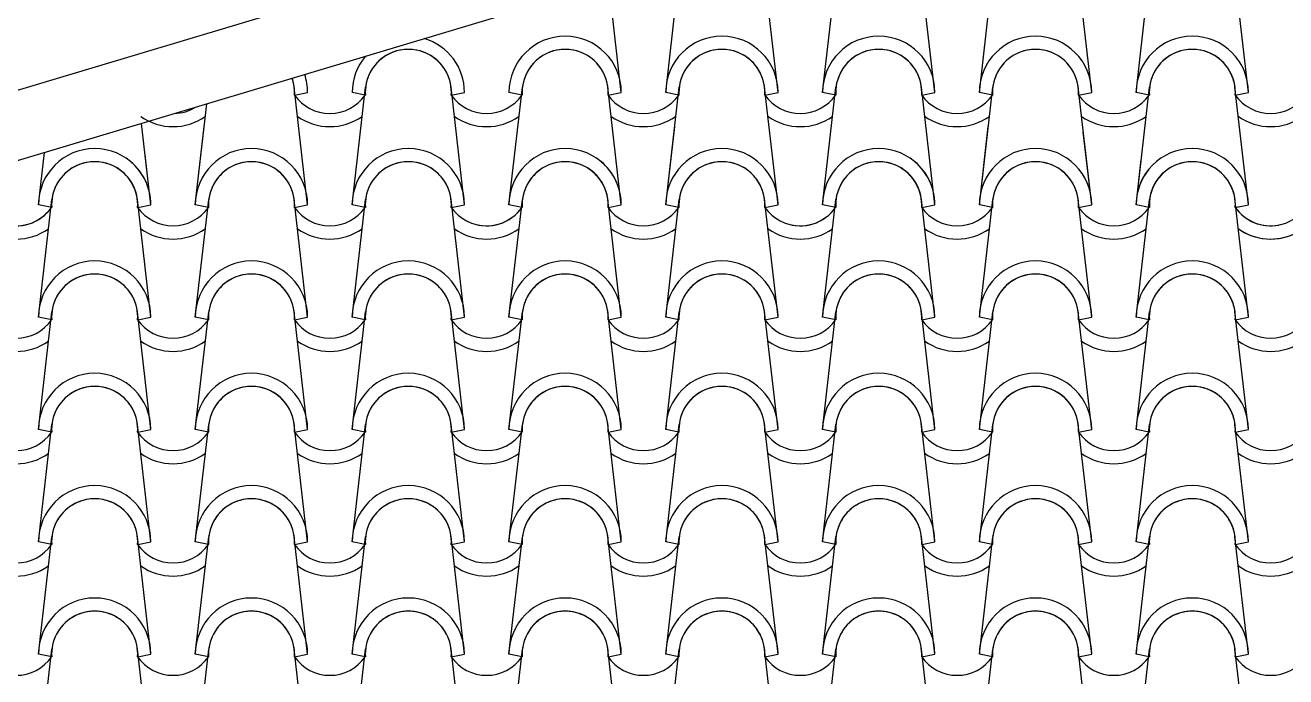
# Model space of a CAD drawing. Header units: millimetres. Extents: x -255 to 41745, y 236 to 29936.
# Drawn here: x 28975 to 30378, y 12485 to 13210 of the extents above; entities that cross this region are included whole.
import ezdxf

# ---------------------------------------------------------------- set-up
doc = ezdxf.new("R2010")
doc.units = ezdxf.units.MM
doc.layers.add('1', color=1, linetype='Continuous')
doc.layers.add('CALIDADES', color=7, linetype='Continuous')

# ---------------------------------------------------------------- blocks, each defined once
blk = doc.blocks.new('PP')
at = {"layer": '1'}
for p, q in [((-2156.5, -787.5), (-2141.6, -656.8)), ((-2031.5, -787.5), (-2046.5, -656.8)), ((-1982, -787.5), (-1967.1, -656.8)), ((-1857, -787.5), (-1872, -656.8)), ((-1807.5, -787.5), (-1792.6, -656.8)), ((-1682.5, -787.5), (-1697.5, -656.8)), ((-1633, -787.5), (-1618.1, -656.8)), ((-1508, -787.5), (-1523, -656.8)), ((-2206, -787.5), (-2219.9, -666)), ((-2555.1, -912.5), (-2570, -781.8)), ((-2505.5, -912.5), (-2490.6, -781.8)), ((-2380.5, -912.5), (-2395.5, -781.8)), ((-2380.5, -912.5), (-2395.5, -781.8)), ((-2331, -912.5), (-2316.1, -781.8)), ((-2331, -912.5), (-2316.1, -781.8)), ((-2206, -912.5), (-2221, -781.8)), ((-2206, -912.5), (-2221, -781.8)), ((-2156.5, -912.5), (-2141.6, -781.8)), ((-2156.5, -912.5), (-2141.6, -781.8)), ((-2031.5, -912.5), (-2046.5, -781.8)), ((-1982, -912.5), (-1967.1, -781.8)), ((-1857, -912.5), (-1872, -781.8)), ((-1807.5, -912.5), (-1792.6, -781.8)), ((-1682.5, -912.5), (-1697.5, -781.8)), ((-1633, -912.5), (-1618.1, -781.8)), ((-1508, -912.5), (-1523, -781.8)), ((-2569.7, -790.4), (-2555.1, -787.5)), ((-2569.7, -790.4), (-2555.1, -787.5)), ((-2490.9, -790.4), (-2505.5, -787.5)), ((-2490.9, -790.4), (-2505.5, -787.5)), ((-2395.2, -790.4), (-2380.5, -787.5)), ((-2395.2, -790.4), (-2380.5, -787.5)), ((-2395.2, -790.4), (-2380.5, -787.5)), ((-2395.2, -790.4), (-2380.5, -787.5)), ((-2316.4, -790.4), (-2331, -787.5)), ((-2316.4, -790.4), (-2331, -787.5)), ((-2316.4, -790.4), (-2331, -787.5)), ((-2316.4, -790.4), (-2331, -787.5)), ((-2220.7, -790.4), (-2206, -787.5)), ((-2220.7, -790.4), (-2206, -787.5)), ((-2220.7, -790.4), (-2206, -787.5)), ((-2220.7, -790.4), (-2206, -787.5)), ((-2141.9, -790.4), (-2156.5, -787.5)), ((-2141.9, -790.4), (-2156.5, -787.5)), ((-2141.9, -790.4), (-2156.5, -787.5)), ((-2141.9, -790.4), (-2156.5, -787.5)), ((-2046.2, -790.4), (-2031.5, -787.5)), ((-2046.2, -790.4), (-2031.5, -787.5)), ((-1967.4, -790.4), (-1982, -787.5)), ((-1967.4, -790.4), (-1982, -787.5)), ((-1871.7, -790.4), (-1857, -787.5)), ((-1871.7, -790.4), (-1857, -787.5)), ((-1792.9, -790.4), (-1807.5, -787.5)), ((-1792.9, -790.4), (-1807.5, -787.5)), ((-1697.2, -790.4), (-1682.5, -787.5)), ((-1697.2, -790.4), (-1682.5, -787.5)), ((-1618.4, -790.4), (-1633, -787.5)), ((-1618.4, -790.4), (-1633, -787.5)), ((-1522.7, -790.4), (-1508, -787.5)), ((-1522.7, -790.4), (-1508, -787.5)), ((-2680.1, -912.5), (-2667.2, -800.2)), ((-2729.6, -912.5), (-2739.9, -822)), ((-2680.1, -912.5), (-2670.1, -825.5)), ((-2156.5, -912.5), (-2146.6, -825.5)), ((-1807.5, -912.5), (-1797.6, -825.5)), ((-1682.5, -912.5), (-1691.8, -831.6)), ((-2854.6, -912.5), (-2847.9, -854.4)), ((-2729.6, -912.5), (-2735.9, -856.8)), ((-2206, -912.5), (-2212.4, -856.8)), ((-1857, -912.5), (-1863.4, -856.8)), ((-1633, -912.5), (-1627.3, -862.3)), ((-2854.6, -1037.5), (-2839.6, -906.8)), ((-2854.6, -1037.5), (-2839.6, -906.8)), ((-2729.6, -1037.5), (-2744.5, -906.8)), ((-2729.6, -1037.5), (-2744.5, -906.8)), ((-2680.1, -1037.5), (-2665.1, -906.8)), ((-2680.1, -1037.5), (-2665.1, -906.8)), ((-2555.1, -1037.5), (-2570, -906.8)), ((-2555.1, -1037.5), (-2570, -906.8)), ((-2505.5, -1037.5), (-2490.6, -906.8)), ((-2505.5, -1037.5), (-2490.6, -906.8)), ((-2380.5, -1037.5), (-2395.5, -906.8)), ((-2380.5, -1037.5), (-2395.5, -906.8)), ((-2331, -1037.5), (-2316.1, -906.8)), ((-2331, -1037.5), (-2316.1, -906.8)), ((-2206, -1037.5), (-2221, -906.8)), ((-2156.5, -1037.5), (-2141.6, -906.8)), ((-2031.5, -1037.5), (-2046.5, -906.8)), ((-1982, -1037.5), (-1967.1, -906.8)), ((-1857, -1037.5), (-1872, -906.8)), ((-1807.5, -1037.5), (-1792.6, -906.8)), ((-1682.5, -1037.5), (-1697.5, -906.8)), ((-1633, -1037.5), (-1618.1, -906.8)), ((-2839.9, -915.4), (-2854.6, -912.5)), ((-2839.9, -915.4), (-2854.6, -912.5)), ((-2744.2, -915.4), (-2729.6, -912.5)), ((-2744.2, -915.4), (-2729.6, -912.5)), ((-2744.2, -915.4), (-2729.6, -912.5)), ((-2744.2, -915.4), (-2729.6, -912.5)), ((-2665.4, -915.4), (-2680.1, -912.5)), ((-2665.4, -915.4), (-2680.1, -912.5)), ((-2665.4, -915.4), (-2680.1, -912.5)), ((-2665.4, -915.4), (-2680.1, -912.5)), ((-2569.7, -915.4), (-2555.1, -912.5)), ((-2569.7, -915.4), (-2555.1, -912.5)), ((-2569.7, -915.4), (-2555.1, -912.5)), ((-2569.7, -915.4), (-2555.1, -912.5)), ((-2490.9, -915.4), (-2505.5, -912.5)), ((-2490.9, -915.4), (-2505.5, -912.5)), ((-2490.9, -915.4), (-2505.5, -912.5)), ((-2490.9, -915.4), (-2505.5, -912.5)), ((-2395.2, -915.4), (-2380.5, -912.5)), ((-2395.2, -915.4), (-2380.5, -912.5)), ((-2395.2, -915.4), (-2380.5, -912.5)), ((-2395.2, -915.4), (-2380.5, -912.5)), ((-2395.2, -915.4), (-2380.5, -912.5)), ((-2395.2, -915.4), (-2380.5, -912.5)), ((-2395.2, -915.4), (-2380.5, -912.5)), ((-2316.4, -915.4), (-2331, -912.5)), ((-2316.4, -915.4), (-2331, -912.5)), ((-2316.4, -915.4), (-2331, -912.5)), ((-2316.4, -915.4), (-2331, -912.5)), ((-2316.4, -915.4), (-2331, -912.5)), ((-2316.4, -915.4), (-2331, -912.5)), ((-2316.4, -915.4), (-2331, -912.5)), ((-2220.7, -915.4), (-2206, -912.5)), ((-2220.7, -915.4), (-2206, -912.5)), ((-2220.7, -915.4), (-2206, -912.5)), ((-2220.7, -915.4), (-2206, -912.5)), ((-2220.7, -915.4), (-2206, -912.5)), ((-2220.7, -915.4), (-2206, -912.5)), ((-2220.7, -915.4), (-2206, -912.5)), ((-2220.7, -915.4), (-2206, -912.5)), ((-2141.9, -915.4), (-2156.5, -912.5)), ((-2141.9, -915.4), (-2156.5, -912.5)), ((-2141.9, -915.4), (-2156.5, -912.5)), ((-2141.9, -915.4), (-2156.5, -912.5)), ((-2141.9, -915.4), (-2156.5, -912.5)), ((-2141.9, -915.4), (-2156.5, -912.5)), ((-2141.9, -915.4), (-2156.5, -912.5)), ((-2141.9, -915.4), (-2156.5, -912.5)), ((-2046.2, -915.4), (-2031.5, -912.5)), ((-2046.2, -915.4), (-2031.5, -912.5)), ((-2046.2, -915.4), (-2031.5, -912.5)), ((-1967.4, -915.4), (-1982, -912.5)), ((-1967.4, -915.4), (-1982, -912.5)), ((-1967.4, -915.4), (-1982, -912.5)), ((-1871.7, -915.4), (-1857, -912.5)), ((-1871.7, -915.4), (-1857, -912.5)), ((-1871.7, -915.4), (-1857, -912.5)), ((-1871.7, -915.4), (-1857, -912.5)), ((-1871.7, -915.4), (-1857, -912.5)), ((-1792.9, -915.4), (-1807.5, -912.5)), ((-1792.9, -915.4), (-1807.5, -912.5)), ((-1792.9, -915.4), (-1807.5, -912.5)), ((-1792.9, -915.4), (-1807.5, -912.5)), ((-1792.9, -915.4), (-1807.5, -912.5)), ((-1697.2, -915.4), (-1682.5, -912.5)), ((-1697.2, -915.4), (-1682.5, -912.5)), ((-1697.2, -915.4), (-1682.5, -912.5)), ((-1697.2, -915.4), (-1682.5, -912.5)), ((-1697.2, -915.4), (-1682.5, -912.5)), ((-1618.4, -915.4), (-1633, -912.5)), ((-1618.4, -915.4), (-1633, -912.5)), ((-1618.4, -915.4), (-1633, -912.5)), ((-1618.4, -915.4), (-1633, -912.5)), ((-1618.4, -915.4), (-1633, -912.5)), ((-1522.7, -915.4), (-1508, -912.5)), ((-1522.7, -915.4), (-1508, -912.5)), ((-1522.7, -915.4), (-1508, -912.5)), ((-1522.7, -915.4), (-1517.8, -914.5)), ((-1522.7, -915.4), (-1517.8, -914.5)), ((-1508, -1037.5), (-1522.3, -912.3)), ((-2854.6, -1162.5), (-2839.6, -1031.8)), ((-2839.9, -1040.4), (-2854.6, -1037.5)), ((-2839.9, -1040.4), (-2854.6, -1037.5)), ((-2839.9, -1040.4), (-2854.6, -1037.5)), ((-2839.9, -1040.4), (-2854.6, -1037.5)), ((-2729.6, -1162.5), (-2744.5, -1031.8)), ((-2744.2, -1040.4), (-2729.6, -1037.5)), ((-2744.2, -1040.4), (-2729.6, -1037.5)), ((-2744.2, -1040.4), (-2729.6, -1037.5)), ((-2744.2, -1040.4), (-2729.6, -1037.5)), ((-2680.1, -1162.5), (-2665.1, -1031.8)), ((-2665.4, -1040.4), (-2680.1, -1037.5)), ((-2665.4, -1040.4), (-2680.1, -1037.5)), ((-2665.4, -1040.4), (-2680.1, -1037.5)), ((-2665.4, -1040.4), (-2680.1, -1037.5)), ((-2555.1, -1162.5), (-2570, -1031.8)), ((-2569.7, -1040.4), (-2555.1, -1037.5)), ((-2569.7, -1040.4), (-2555.1, -1037.5)), ((-2569.7, -1040.4), (-2555.1, -1037.5)), ((-2569.7, -1040.4), (-2555.1, -1037.5)), ((-2505.5, -1162.5), (-2490.6, -1031.8)), ((-2490.9, -1040.4), (-2505.5, -1037.5)), ((-2490.9, -1040.4), (-2505.5, -1037.5)), ((-2490.9, -1040.4), (-2505.5, -1037.5)), ((-2490.9, -1040.4), (-2505.5, -1037.5)), ((-2380.5, -1162.5), (-2395.5, -1031.8)), ((-2395.2, -1040.4), (-2380.5, -1037.5)), ((-2395.2, -1040.4), (-2380.5, -1037.5)), ((-2395.2, -1040.4), (-2380.5, -1037.5)), ((-2395.2, -1040.4), (-2380.5, -1037.5)), ((-2331, -1162.5), (-2316.1, -1031.8)), ((-2316.4, -1040.4), (-2331, -1037.5)), ((-2316.4, -1040.4), (-2331, -1037.5)), ((-2316.4, -1040.4), (-2331, -1037.5)), ((-2316.4, -1040.4), (-2331, -1037.5)), ((-2206, -1162.5), (-2221, -1031.8)), ((-2220.7, -1040.4), (-2206, -1037.5)), ((-2220.7, -1040.4), (-2206, -1037.5)), ((-2156.5, -1162.5), (-2141.6, -1031.8)), ((-2141.9, -1040.4), (-2156.5, -1037.5)), ((-2141.9, -1040.4), (-2156.5, -1037.5)), ((-2031.5, -1162.5), (-2046.5, -1031.8)), ((-2046.2, -1040.4), (-2031.5, -1037.5)), ((-2046.2, -1040.4), (-2031.5, -1037.5)), ((-1982, -1162.5), (-1967.1, -1031.8)), ((-1967.4, -1040.4), (-1982, -1037.5)), ((-1967.4, -1040.4), (-1982, -1037.5)), ((-1857, -1162.5), (-1872, -1031.8)), ((-1871.7, -1040.4), (-1857, -1037.5)), ((-1871.7, -1040.4), (-1857, -1037.5)), ((-1807.5, -1162.5), (-1792.6, -1031.8)), ((-1792.9, -1040.4), (-1807.5, -1037.5)), ((-1792.9, -1040.4), (-1807.5, -1037.5)), ((-1682.5, -1162.5), (-1697.5, -1031.8)), ((-1697.2, -1040.4), (-1682.5, -1037.5)), ((-1697.2, -1040.4), (-1682.5, -1037.5)), ((-1633, -1162.5), (-1618.1, -1031.8)), ((-1618.4, -1040.4), (-1633, -1037.5)), ((-1618.4, -1040.4), (-1633, -1037.5)), ((-1508, -1162.5), (-1523, -1031.8)), ((-1522.7, -1040.4), (-1508, -1037.5)), ((-1522.7, -1040.4), (-1508, -1037.5)), ((-2854.6, -1287.5), (-2839.6, -1156.8)), ((-2839.9, -1165.4), (-2854.6, -1162.5)), ((-2839.9, -1165.4), (-2854.6, -1162.5)), ((-2729.6, -1287.5), (-2744.5, -1156.8)), ((-2744.2, -1165.4), (-2729.6, -1162.5)), ((-2744.2, -1165.4), (-2729.6, -1162.5)), ((-2680.1, -1287.5), (-2665.1, -1156.8)), ((-2665.4, -1165.4), (-2680.1, -1162.5)), ((-2665.4, -1165.4), (-2680.1, -1162.5)), ((-2555.1, -1287.5), (-2570, -1156.8)), ((-2569.7, -1165.4), (-2555.1, -1162.5)), ((-2569.7, -1165.4), (-2555.1, -1162.5)), ((-2505.5, -1287.5), (-2490.6, -1156.8)), ((-2490.9, -1165.4), (-2505.5, -1162.5)), ((-2490.9, -1165.4), (-2505.5, -1162.5)), ((-2380.5, -1287.5), (-2395.5, -1156.8)), ((-2395.2, -1165.4), (-2380.5, -1162.5)), ((-2395.2, -1165.4), (-2380.5, -1162.5)), ((-2331, -1287.5), (-2316.1, -1156.8)), ((-2316.4, -1165.4), (-2331, -1162.5)), ((-2316.4, -1165.4), (-2331, -1162.5)), ((-2206, -1287.5), (-2221, -1156.8)), ((-2220.7, -1165.4), (-2206, -1162.5)), ((-2220.7, -1165.4), (-2206, -1162.5)), ((-2156.5, -1287.5), (-2141.6, -1156.8)), ((-2141.9, -1165.4), (-2156.5, -1162.5)), ((-2141.9, -1165.4), (-2156.5, -1162.5)), ((-2031.5, -1287.5), (-2046.5, -1156.8)), ((-2046.2, -1165.4), (-2031.5, -1162.5)), ((-2046.2, -1165.4), (-2031.5, -1162.5)), ((-1982, -1287.5), (-1967.1, -1156.8)), ((-1967.4, -1165.4), (-1982, -1162.5)), ((-1967.4, -1165.4), (-1982, -1162.5)), ((-1857, -1287.5), (-1872, -1156.8)), ((-1871.7, -1165.4), (-1857, -1162.5)), ((-1871.7, -1165.4), (-1857, -1162.5)), ((-1807.5, -1287.5), (-1792.6, -1156.8)), ((-1792.9, -1165.4), (-1807.5, -1162.5)), ((-1792.9, -1165.4), (-1807.5, -1162.5)), ((-1682.5, -1287.5), (-1697.5, -1156.8)), ((-1697.2, -1165.4), (-1682.5, -1162.5)), ((-1697.2, -1165.4), (-1682.5, -1162.5)), ((-1633, -1287.5), (-1618.1, -1156.8)), ((-1618.4, -1165.4), (-1633, -1162.5)), ((-1618.4, -1165.4), (-1633, -1162.5)), ((-1508, -1287.5), (-1523, -1156.8)), ((-1522.7, -1165.4), (-1508, -1162.5)), ((-1522.7, -1165.4), (-1508, -1162.5)), ((-2854.6, -1412.5), (-2839.6, -1281.8)), ((-2839.9, -1290.4), (-2854.6, -1287.5)), ((-2839.9, -1290.4), (-2854.6, -1287.5)), ((-2729.6, -1412.5), (-2744.5, -1281.8)), ((-2744.2, -1290.4), (-2729.6, -1287.5)), ((-2744.2, -1290.4), (-2729.6, -1287.5)), ((-2680.1, -1412.5), (-2665.1, -1281.8)), ((-2665.4, -1290.4), (-2680.1, -1287.5)), ((-2665.4, -1290.4), (-2680.1, -1287.5)), ((-2555.1, -1412.5), (-2570, -1281.8)), ((-2569.7, -1290.4), (-2555.1, -1287.5)), ((-2569.7, -1290.4), (-2555.1, -1287.5)), ((-2505.5, -1412.5), (-2490.6, -1281.8)), ((-2490.9, -1290.4), (-2505.5, -1287.5)), ((-2490.9, -1290.4), (-2505.5, -1287.5)), ((-2380.5, -1412.5), (-2395.5, -1281.8)), ((-2395.2, -1290.4), (-2380.5, -1287.5)), ((-2395.2, -1290.4), (-2380.5, -1287.5)), ((-2331, -1412.5), (-2316.1, -1281.8)), ((-2316.4, -1290.4), (-2331, -1287.5)), ((-2316.4, -1290.4), (-2331, -1287.5)), ((-2206, -1412.5), (-2221, -1281.8)), ((-2220.7, -1290.4), (-2206, -1287.5)), ((-2220.7, -1290.4), (-2206, -1287.5)), ((-2156.5, -1412.5), (-2141.6, -1281.8)), ((-2141.9, -1290.4), (-2156.5, -1287.5)), ((-2141.9, -1290.4), (-2156.5, -1287.5)), ((-2031.5, -1412.5), (-2046.5, -1281.8)), ((-2046.2, -1290.4), (-2031.5, -1287.5)), ((-2046.2, -1290.4), (-2031.5, -1287.5)), ((-1982, -1412.5), (-1967.1, -1281.8)), ((-1967.4, -1290.4), (-1982, -1287.5)), ((-1967.4, -1290.4), (-1982, -1287.5)), ((-1857, -1412.5), (-1872, -1281.8)), ((-1871.7, -1290.4), (-1857, -1287.5)), ((-1871.7, -1290.4), (-1857, -1287.5)), ((-1807.5, -1412.5), (-1792.6, -1281.8)), ((-1792.9, -1290.4), (-1807.5, -1287.5)), ((-1792.9, -1290.4), (-1807.5, -1287.5)), ((-1682.5, -1412.5), (-1697.5, -1281.8)), ((-1697.2, -1290.4), (-1682.5, -1287.5)), ((-1697.2, -1290.4), (-1682.5, -1287.5)), ((-1633, -1412.5), (-1618.1, -1281.8)), ((-1618.4, -1290.4), (-1633, -1287.5)), ((-1618.4, -1290.4), (-1633, -1287.5)), ((-1508, -1412.5), (-1523, -1281.8)), ((-1522.7, -1290.4), (-1508, -1287.5)), ((-1522.7, -1290.4), (-1508, -1287.5)), ((-2854.6, -1537.5), (-2839.6, -1406.8)), ((-2839.9, -1415.4), (-2854.6, -1412.5)), ((-2839.9, -1415.4), (-2854.6, -1412.5)), ((-2729.6, -1537.5), (-2744.5, -1406.8)), ((-2744.2, -1415.4), (-2729.6, -1412.5)), ((-2744.2, -1415.4), (-2729.6, -1412.5)), ((-2680.1, -1537.5), (-2665.1, -1406.8)), ((-2665.4, -1415.4), (-2680.1, -1412.5)), ((-2665.4, -1415.4), (-2680.1, -1412.5)), ((-2555.1, -1537.5), (-2570, -1406.8)), ((-2569.7, -1415.4), (-2555.1, -1412.5)), ((-2569.7, -1415.4), (-2555.1, -1412.5)), ((-2505.5, -1537.5), (-2490.6, -1406.8)), ((-2490.9, -1415.4), (-2505.5, -1412.5)), ((-2490.9, -1415.4), (-2505.5, -1412.5)), ((-2380.5, -1537.5), (-2395.5, -1406.8)), ((-2395.2, -1415.4), (-2380.5, -1412.5)), ((-2395.2, -1415.4), (-2380.5, -1412.5)), ((-2331, -1537.5), (-2316.1, -1406.8)), ((-2316.4, -1415.4), (-2331, -1412.5)), ((-2316.4, -1415.4), (-2331, -1412.5)), ((-2206, -1537.5), (-2221, -1406.8)), ((-2220.7, -1415.4), (-2206, -1412.5)), ((-2220.7, -1415.4), (-2206, -1412.5)), ((-2156.5, -1537.5), (-2141.6, -1406.8)), ((-2141.9, -1415.4), (-2156.5, -1412.5)), ((-2141.9, -1415.4), (-2156.5, -1412.5)), ((-2031.5, -1537.5), (-2046.5, -1406.8)), ((-2046.2, -1415.4), (-2031.5, -1412.5)), ((-2046.2, -1415.4), (-2031.5, -1412.5)), ((-1982, -1537.5), (-1967.1, -1406.8)), ((-1967.4, -1415.4), (-1982, -1412.5)), ((-1967.4, -1415.4), (-1982, -1412.5)), ((-1857, -1537.5), (-1872, -1406.8)), ((-1871.7, -1415.4), (-1857, -1412.5)), ((-1871.7, -1415.4), (-1857, -1412.5)), ((-1807.5, -1537.5), (-1792.6, -1406.8)), ((-1792.9, -1415.4), (-1807.5, -1412.5)), ((-1792.9, -1415.4), (-1807.5, -1412.5)), ((-1682.5, -1537.5), (-1697.5, -1406.8)), ((-1697.2, -1415.4), (-1682.5, -1412.5)), ((-1697.2, -1415.4), (-1682.5, -1412.5)), ((-1633, -1537.5), (-1618.1, -1406.8)), ((-1618.4, -1415.4), (-1633, -1412.5)), ((-1618.4, -1415.4), (-1633, -1412.5)), ((-1508, -1537.5), (-1523, -1406.8)), ((-1522.7, -1415.4), (-1508, -1412.5)), ((-1522.7, -1415.4), (-1508, -1412.5))]:
    blk.add_line(p, q, dxfattribs=at)
for centre, radius, start, end in [((-2443, -787.5), 62.5, 0, 73.4747), ((-2443, -787.5), 62.5, 0, 73.4747), ((-2268.5, -787.5), 62.5, 0, 180), ((-2268.5, -787.5), 62.5, 0, 180), ((-2094, -787.5), 62.5, 0, 180), ((-2094, -787.5), 62.5, 0, 180), ((-1919.5, -787.5), 62.5, 0, 180), ((-1919.5, -787.5), 62.5, 0, 180), ((-1745, -787.5), 62.5, 0, 180), ((-1745, -787.5), 62.5, 0, 180), ((-1570.5, -787.5), 62.5, 0, 180), ((-1570.5, -787.5), 62.5, 0, 180), ((-2443, -787.5), 47.9, 356.4887, 183.5113), ((-2443, -787.5), 47.9, 356.4887, 183.5113), ((-2443, -787.5), 47.9, 6.838, 173.162), ((-2268.5, -787.5), 47.9, 356.4887, 183.5113), ((-2268.5, -787.5), 47.9, 356.4887, 183.5113), ((-2268.5, -787.5), 47.9, 6.838, 173.162), ((-2094, -787.5), 47.9, 356.4887, 183.5113), ((-2094, -787.5), 47.9, 356.4887, 183.5113), ((-2094, -787.5), 47.9, 6.838, 173.162), ((-1919.5, -787.5), 47.9, 356.4887, 183.5113), ((-1919.5, -787.5), 47.9, 356.4887, 183.5113), ((-1919.5, -787.5), 47.9, 6.838, 173.162), ((-1745, -787.5), 47.9, 356.4887, 183.5113), ((-1745, -787.5), 47.9, 356.4887, 183.5113), ((-1745, -787.5), 47.9, 6.838, 173.162), ((-1570.5, -787.5), 47.9, 356.4887, 183.5113), ((-1570.5, -787.5), 47.9, 356.4887, 183.5113), ((-1570.5, -787.5), 47.9, 6.838, 173.162), ((-2443, -787.5), 62.5, 139.9238, 180), ((-2443, -787.5), 62.5, 139.9238, 180), ((-2617.6, -787.5), 62.5, 0, 18.6613), ((-2617.6, -787.5), 62.5, 0, 18.6613), ((-2617.6, -787.5), 47.9, 6.838, 19.2588), ((-2617.6, -787.5), 47.9, 356.4887, 19.2588), ((-2617.6, -787.5), 47.9, 356.4887, 19.2588), ((-2530.4, -763.1), 47.9, 214.756, 325.244), ((-2530.4, -763.1), 47.9, 214.756, 325.244), ((-2355.9, -763.1), 47.9, 214.756, 325.244), ((-2355.9, -763.1), 47.9, 214.756, 325.244), ((-2355.9, -763.1), 47.9, 214.756, 325.244), ((-2355.9, -763.1), 47.9, 214.756, 325.244), ((-2181.4, -763.1), 47.9, 214.756, 325.244), ((-2181.4, -763.1), 47.9, 214.756, 325.244), ((-2181.4, -763.1), 47.9, 214.756, 325.244), ((-2181.4, -763.1), 47.9, 214.756, 325.244), ((-2006.8, -763.1), 47.9, 214.756, 325.244), ((-2006.8, -763.1), 47.9, 214.756, 325.244), ((-1832.3, -763.1), 47.9, 214.756, 325.244), ((-1832.3, -763.1), 47.9, 214.756, 325.244), ((-1657.8, -763.1), 47.9, 214.756, 325.244), ((-1657.8, -763.1), 47.9, 214.756, 325.244), ((-1483.3, -763.1), 47.9, 214.756, 325.244), ((-1483.3, -763.1), 47.9, 214.756, 325.244), ((-2704.9, -763.1), 47.9, 271.7815, 301.617), ((-2704.9, -763.1), 47.9, 271.7815, 301.617), ((-2704.9, -763.1), 62.5, 234.9308, 305.0692), ((-2530.4, -763.1), 62.5, 234.9308, 305.0692), ((-2355.9, -763.1), 62.5, 234.9308, 305.0692), ((-2355.9, -763.1), 62.5, 234.9308, 305.0692), ((-2181.4, -763.1), 62.5, 234.9308, 305.0692), ((-2181.4, -763.1), 62.5, 234.9308, 305.0692), ((-2006.8, -763.1), 62.5, 234.9308, 305.0692), ((-1832.3, -763.1), 62.5, 234.9308, 305.0692), ((-1657.8, -763.1), 62.5, 234.9308, 305.0692), ((-1483.3, -763.1), 62.5, 234.9308, 305.0692), ((-2792.1, -912.5), 62.5, 0, 180), ((-2792.1, -912.5), 62.5, 0, 180), ((-2617.6, -912.5), 62.5, 0, 180), ((-2617.6, -912.5), 62.5, 0, 180), ((-2617.6, -912.5), 62.5, 0, 180), ((-2617.6, -912.5), 62.5, 0, 180), ((-2443, -912.5), 62.5, 0, 180), ((-2443, -912.5), 62.5, 0, 180), ((-2443, -912.5), 62.5, 0, 180), ((-2443, -912.5), 62.5, 0, 180), ((-2268.5, -912.5), 62.5, 0, 180), ((-2268.5, -912.5), 62.5, 0, 180), ((-2268.5, -912.5), 62.5, 0, 180), ((-2268.5, -912.5), 62.5, 0, 180), ((-2268.5, -912.5), 62.5, 0, 180), ((-2094, -912.5), 62.5, 0, 180), ((-2094, -912.5), 62.5, 0, 180), ((-2094, -912.5), 62.5, 0, 180), ((-1919.5, -912.5), 62.5, 0, 180), ((-1919.5, -912.5), 62.5, 0, 180), ((-1919.5, -912.5), 62.5, 0, 180), ((-1745, -912.5), 62.5, 0, 180), ((-1745, -912.5), 62.5, 0, 180), ((-1745, -912.5), 62.5, 0, 180), ((-1745, -912.5), 62.5, 0, 180), ((-1745, -912.5), 62.5, 0, 180), ((-1570.5, -912.5), 62.5, 0, 180), ((-1570.5, -912.5), 62.5, 0, 180), ((-1570.5, -912.5), 62.5, 0, 180), ((-2792.1, -912.5), 47.9, 356.4887, 183.5113), ((-2792.1, -912.5), 47.9, 356.4887, 183.5113), ((-2792.1, -912.5), 47.9, 6.838, 173.162), ((-2792.1, -912.5), 62.5, 0, 50.2043), ((-2792.1, -912.5), 62.5, 0, 50.2043), ((-2617.6, -912.5), 47.9, 356.4887, 183.5113), ((-2617.6, -912.5), 47.9, 356.4887, 183.5113), ((-2617.6, -912.5), 47.9, 356.4887, 183.5113), ((-2617.6, -912.5), 47.9, 356.4887, 183.5113), ((-2617.6, -912.5), 47.9, 6.838, 173.162), ((-2617.6, -912.5), 47.9, 6.838, 173.162), ((-2443, -912.5), 47.9, 356.4887, 183.5113), ((-2443, -912.5), 47.9, 356.4887, 183.5113), ((-2443, -912.5), 47.9, 356.4887, 183.5113), ((-2443, -912.5), 47.9, 356.4887, 183.5113), ((-2443, -912.5), 47.9, 6.838, 173.162), ((-2443, -912.5), 47.9, 6.838, 173.162), ((-2268.5, -912.5), 47.9, 356.4887, 183.5113), ((-2268.5, -912.5), 47.9, 356.4887, 183.5113), ((-2268.5, -912.5), 47.9, 356.4887, 183.5113), ((-2268.5, -912.5), 47.9, 356.4887, 183.5113), ((-2268.5, -912.5), 47.9, 356.4887, 183.5113), ((-2268.5, -912.5), 47.9, 6.838, 173.162), ((-2268.5, -912.5), 47.9, 6.838, 173.162), ((-2268.5, -912.5), 62.5, 0, 50.2043), ((-2268.5, -912.5), 62.5, 0, 50.2043), ((-2094, -912.5), 47.9, 356.4887, 183.5113), ((-2094, -912.5), 47.9, 356.4887, 183.5113), ((-2094, -912.5), 47.9, 356.4887, 183.5113), ((-2094, -912.5), 47.9, 6.838, 173.162), ((-1919.5, -912.5), 47.9, 356.4887, 183.5113), ((-1919.5, -912.5), 47.9, 356.4887, 183.5113), ((-1919.5, -912.5), 47.9, 356.4887, 183.5113), ((-1919.5, -912.5), 47.9, 6.838, 173.162), ((-1919.5, -912.5), 62.5, 0, 50.2043), ((-1919.5, -912.5), 62.5, 0, 50.2043), ((-1745, -912.5), 47.9, 356.4887, 183.5113), ((-1745, -912.5), 47.9, 356.4887, 183.5113), ((-1745, -912.5), 47.9, 356.4887, 183.5113), ((-1745, -912.5), 47.9, 356.4887, 183.5113), ((-1745, -912.5), 47.9, 356.4887, 183.5113), ((-1745, -912.5), 47.9, 6.838, 173.162), ((-1745, -912.5), 47.9, 6.838, 173.162), ((-1570.5, -912.5), 62.5, 135.0116, 180), ((-1570.5, -912.5), 62.5, 135.0116, 180), ((-1570.5, -912.5), 47.9, 356.4887, 183.5113), ((-1570.5, -912.5), 47.9, 356.4887, 183.5113), ((-1570.5, -912.5), 47.9, 356.4887, 183.5113), ((-1570.5, -912.5), 47.9, 6.838, 173.162), ((-2792.1, -912.5), 47.9, 6.838, 58.5469), ((-2792.1, -912.5), 47.9, 356.4887, 58.5469), ((-2792.1, -912.5), 47.9, 356.4887, 58.5469), ((-2268.5, -912.5), 47.9, 6.838, 58.5469), ((-2268.5, -912.5), 47.9, 356.4887, 58.5469), ((-2268.5, -912.5), 47.9, 356.4887, 58.5469), ((-1919.5, -912.5), 47.9, 6.838, 58.5469), ((-1919.5, -912.5), 47.9, 356.4887, 58.5469), ((-1919.5, -912.5), 47.9, 356.4887, 58.5469), ((-1570.5, -912.5), 47.9, 128.6934, 183.5113), ((-1570.5, -912.5), 47.9, 128.6934, 183.5113), ((-1570.5, -912.5), 47.9, 128.6934, 173.162), ((-2879.4, -888.1), 47.9, 214.756, 325.244), ((-2879.4, -888.1), 47.9, 214.756, 325.244), ((-2879.4, -888.1), 47.9, 249.6646, 325.244), ((-2879.4, -888.1), 47.9, 249.6646, 325.244), ((-2704.9, -888.1), 47.9, 214.756, 325.244), ((-2704.9, -888.1), 47.9, 214.756, 325.244), ((-2704.9, -888.1), 47.9, 214.756, 325.244), ((-2704.9, -888.1), 47.9, 214.756, 325.244), ((-2530.4, -888.1), 47.9, 214.756, 325.244), ((-2530.4, -888.1), 47.9, 214.756, 325.244), ((-2530.4, -888.1), 47.9, 214.756, 325.244), ((-2530.4, -888.1), 47.9, 214.756, 325.244), ((-2355.9, -888.1), 47.9, 214.756, 325.244), ((-2355.9, -888.1), 47.9, 214.756, 325.244), ((-2355.9, -888.1), 47.9, 214.756, 325.244), ((-2355.9, -888.1), 47.9, 214.756, 325.244), ((-2355.9, -888.1), 47.9, 214.756, 325.244), ((-2355.9, -888.1), 47.9, 214.756, 325.244), ((-2355.9, -888.1), 47.9, 214.756, 325.244), ((-2355.9, -888.1), 47.9, 249.6646, 325.244), ((-2355.9, -888.1), 47.9, 249.6646, 325.244), ((-2181.4, -888.1), 47.9, 214.756, 325.244), ((-2181.4, -888.1), 47.9, 214.756, 325.244), ((-2181.4, -888.1), 47.9, 214.756, 325.244), ((-2181.4, -888.1), 47.9, 214.756, 325.244), ((-2181.4, -888.1), 47.9, 214.756, 325.244), ((-2181.4, -888.1), 47.9, 214.756, 325.244), ((-2181.4, -888.1), 47.9, 214.756, 325.244), ((-2181.4, -888.1), 47.9, 214.756, 325.244), ((-2006.8, -888.1), 47.9, 214.756, 325.244), ((-2006.8, -888.1), 47.9, 214.756, 325.244), ((-2006.8, -888.1), 47.9, 214.756, 325.244), ((-2006.8, -888.1), 47.9, 249.6646, 325.244), ((-2006.8, -888.1), 47.9, 249.6646, 325.244), ((-1832.3, -888.1), 47.9, 214.756, 325.244), ((-1832.3, -888.1), 47.9, 214.756, 325.244), ((-1832.3, -888.1), 47.9, 214.756, 325.244), ((-1832.3, -888.1), 47.9, 214.756, 325.244), ((-1832.3, -888.1), 47.9, 214.756, 325.244), ((-1657.8, -888.1), 47.9, 214.756, 325.244), ((-1657.8, -888.1), 47.9, 214.756, 325.244), ((-1657.8, -888.1), 47.9, 214.756, 325.244), ((-1657.8, -888.1), 47.9, 214.756, 325.244), ((-1657.8, -888.1), 47.9, 214.756, 325.244), ((-1570.5, -912.5), 47.9, 356.4887, 0.3703), ((-1570.5, -912.5), 47.9, 356.4887, 0.3703), ((-1483.3, -888.1), 47.9, 214.756, 280.8202), ((-1483.3, -888.1), 47.9, 214.756, 280.8202), ((-1483.3, -888.1), 47.9, 214.756, 325.244), ((-1483.3, -888.1), 47.9, 214.756, 325.244), ((-1483.3, -888.1), 47.9, 214.756, 325.244), ((-2879.4, -888.1), 62.5, 234.9308, 305.0692), ((-2879.4, -888.1), 62.5, 234.9308, 305.0692), ((-2704.9, -888.1), 62.5, 234.9308, 305.0692), ((-2704.9, -888.1), 62.5, 234.9308, 305.0692), ((-2530.4, -888.1), 62.5, 234.9308, 305.0692), ((-2530.4, -888.1), 62.5, 234.9308, 305.0692), ((-2355.9, -888.1), 62.5, 234.9308, 305.0692), ((-2355.9, -888.1), 62.5, 234.9308, 305.0692), ((-2355.9, -888.1), 62.5, 234.9308, 305.0692), ((-2355.9, -888.1), 62.5, 234.9308, 305.0692), ((-2181.4, -888.1), 62.5, 234.9308, 305.0692), ((-2181.4, -888.1), 62.5, 234.9308, 305.0692), ((-2181.4, -888.1), 62.5, 234.9308, 305.0692), ((-2006.8, -888.1), 62.5, 234.9308, 305.0692), ((-2006.8, -888.1), 62.5, 234.9308, 305.0692), ((-1832.3, -888.1), 62.5, 234.9308, 305.0692), ((-1832.3, -888.1), 62.5, 234.9308, 305.0692), ((-1657.8, -888.1), 62.5, 234.9308, 305.0692), ((-1657.8, -888.1), 62.5, 234.9308, 305.0692), ((-1483.3, -888.1), 62.5, 234.9308, 296.3638), ((-1483.3, -888.1), 62.5, 234.9308, 305.0692), ((-2792.1, -1037.5), 62.5, 0, 180), ((-2792.1, -1037.5), 62.5, 0, 180), ((-2792.1, -1037.5), 62.5, 0, 180), ((-2792.1, -1037.5), 62.5, 0, 180), ((-2617.6, -1037.5), 62.5, 0, 180), ((-2617.6, -1037.5), 62.5, 0, 180), ((-2617.6, -1037.5), 62.5, 0, 180), ((-2617.6, -1037.5), 62.5, 0, 180), ((-2443, -1037.5), 62.5, 0, 180), ((-2443, -1037.5), 62.5, 0, 180), ((-2443, -1037.5), 62.5, 0, 180), ((-2443, -1037.5), 62.5, 0, 180), ((-2268.5, -1037.5), 62.5, 0, 180), ((-2268.5, -1037.5), 62.5, 0, 180), ((-2094, -1037.5), 62.5, 0, 180), ((-2094, -1037.5), 62.5, 0, 180), ((-1919.5, -1037.5), 62.5, 0, 180), ((-1919.5, -1037.5), 62.5, 0, 180), ((-1745, -1037.5), 62.5, 0, 180), ((-1745, -1037.5), 62.5, 0, 180), ((-1570.5, -1037.5), 62.5, 0, 180), ((-1570.5, -1037.5), 62.5, 0, 180), ((-2792.1, -1037.5), 47.9, 356.4887, 183.5113), ((-2792.1, -1037.5), 47.9, 356.4887, 183.5113), ((-2792.1, -1037.5), 47.9, 356.4887, 183.5113), ((-2792.1, -1037.5), 47.9, 356.4887, 183.5113), ((-2792.1, -1037.5), 47.9, 6.838, 173.162), ((-2792.1, -1037.5), 47.9, 6.838, 173.162), ((-2617.6, -1037.5), 47.9, 356.4887, 183.5113), ((-2617.6, -1037.5), 47.9, 356.4887, 183.5113), ((-2617.6, -1037.5), 47.9, 356.4887, 183.5113), ((-2617.6, -1037.5), 47.9, 356.4887, 183.5113), ((-2617.6, -1037.5), 47.9, 6.838, 173.162), ((-2617.6, -1037.5), 47.9, 6.838, 173.162), ((-2443, -1037.5), 47.9, 356.4887, 183.5113), ((-2443, -1037.5), 47.9, 356.4887, 183.5113), ((-2443, -1037.5), 47.9, 356.4887, 183.5113), ((-2443, -1037.5), 47.9, 356.4887, 183.5113), ((-2443, -1037.5), 47.9, 6.838, 173.162), ((-2443, -1037.5), 47.9, 6.838, 173.162), ((-2268.5, -1037.5), 47.9, 356.4887, 183.5113), ((-2268.5, -1037.5), 47.9, 356.4887, 183.5113), ((-2268.5, -1037.5), 47.9, 6.838, 173.162), ((-2094, -1037.5), 47.9, 356.4887, 183.5113), ((-2094, -1037.5), 47.9, 356.4887, 183.5113), ((-2094, -1037.5), 47.9, 6.838, 173.162), ((-1919.5, -1037.5), 47.9, 356.4887, 183.5113), ((-1919.5, -1037.5), 47.9, 356.4887, 183.5113), ((-1919.5, -1037.5), 47.9, 6.838, 173.162), ((-1745, -1037.5), 47.9, 356.4887, 183.5113), ((-1745, -1037.5), 47.9, 356.4887, 183.5113), ((-1745, -1037.5), 47.9, 6.838, 173.162), ((-1570.5, -1037.5), 47.9, 356.4887, 183.5113), ((-1570.5, -1037.5), 47.9, 356.4887, 183.5113), ((-1570.5, -1037.5), 47.9, 6.838, 173.162), ((-2879.4, -1013.1), 47.9, 214.756, 325.244), ((-2879.4, -1013.1), 47.9, 214.756, 325.244), ((-2879.4, -1013.1), 47.9, 214.756, 325.244), ((-2879.4, -1013.1), 47.9, 214.756, 325.244), ((-2704.9, -1013.1), 47.9, 214.756, 325.244), ((-2704.9, -1013.1), 47.9, 214.756, 325.244), ((-2704.9, -1013.1), 47.9, 214.756, 325.244), ((-2704.9, -1013.1), 47.9, 214.756, 325.244), ((-2530.4, -1013.1), 47.9, 214.756, 325.244), ((-2530.4, -1013.1), 47.9, 214.756, 325.244), ((-2530.4, -1013.1), 47.9, 214.756, 325.244), ((-2530.4, -1013.1), 47.9, 214.756, 325.244), ((-2355.9, -1013.1), 47.9, 214.756, 325.244), ((-2355.9, -1013.1), 47.9, 214.756, 325.244), ((-2355.9, -1013.1), 47.9, 214.756, 325.244), ((-2355.9, -1013.1), 47.9, 214.756, 325.244), ((-2181.4, -1013.1), 47.9, 214.756, 325.244), ((-2181.4, -1013.1), 47.9, 214.756, 325.244), ((-2006.8, -1013.1), 47.9, 214.756, 325.244), ((-2006.8, -1013.1), 47.9, 214.756, 325.244), ((-1832.3, -1013.1), 47.9, 214.756, 325.244), ((-1832.3, -1013.1), 47.9, 214.756, 325.244), ((-1657.8, -1013.1), 47.9, 214.756, 325.244), ((-1657.8, -1013.1), 47.9, 214.756, 325.244), ((-1483.3, -1013.1), 47.9, 214.756, 325.244), ((-1483.3, -1013.1), 47.9, 214.756, 325.244), ((-2879.4, -1013.1), 62.5, 234.9308, 305.0692), ((-2879.4, -1013.1), 62.5, 234.9308, 305.0692), ((-2704.9, -1013.1), 62.5, 234.9308, 305.0692), ((-2704.9, -1013.1), 62.5, 234.9308, 305.0692), ((-2530.4, -1013.1), 62.5, 234.9308, 305.0692), ((-2530.4, -1013.1), 62.5, 234.9308, 305.0692), ((-2355.9, -1013.1), 62.5, 234.9308, 305.0692), ((-2355.9, -1013.1), 62.5, 234.9308, 305.0692), ((-2181.4, -1013.1), 62.5, 234.9308, 305.0692), ((-2006.8, -1013.1), 62.5, 234.9308, 305.0692), ((-1832.3, -1013.1), 62.5, 234.9308, 305.0692), ((-1657.8, -1013.1), 62.5, 234.9308, 305.0692), ((-1483.3, -1013.1), 62.5, 234.9308, 305.0692), ((-2792.1, -1162.5), 62.5, 0, 180), ((-2792.1, -1162.5), 62.5, 0, 180), ((-2617.6, -1162.5), 62.5, 0, 180), ((-2617.6, -1162.5), 62.5, 0, 180), ((-2443, -1162.5), 62.5, 0, 180), ((-2443, -1162.5), 62.5, 0, 180), ((-2268.5, -1162.5), 62.5, 0, 180), ((-2268.5, -1162.5), 62.5, 0, 180), ((-2094, -1162.5), 62.5, 0, 180), ((-2094, -1162.5), 62.5, 0, 180), ((-1919.5, -1162.5), 62.5, 0, 180), ((-1919.5, -1162.5), 62.5, 0, 180), ((-1745, -1162.5), 62.5, 0, 180), ((-1745, -1162.5), 62.5, 0, 180), ((-1570.5, -1162.5), 62.5, 0, 180), ((-1570.5, -1162.5), 62.5, 0, 180), ((-2792.1, -1162.5), 47.9, 356.4887, 183.5113), ((-2792.1, -1162.5), 47.9, 356.4887, 183.5113), ((-2792.1, -1162.5), 47.9, 6.838, 173.162), ((-2617.6, -1162.5), 47.9, 356.4887, 183.5113), ((-2617.6, -1162.5), 47.9, 356.4887, 183.5113), ((-2617.6, -1162.5), 47.9, 6.838, 173.162), ((-2443, -1162.5), 47.9, 356.4887, 183.5113), ((-2443, -1162.5), 47.9, 356.4887, 183.5113), ((-2443, -1162.5), 47.9, 6.838, 173.162), ((-2268.5, -1162.5), 47.9, 356.4887, 183.5113), ((-2268.5, -1162.5), 47.9, 356.4887, 183.5113), ((-2268.5, -1162.5), 47.9, 6.838, 173.162), ((-2094, -1162.5), 47.9, 356.4887, 183.5113), ((-2094, -1162.5), 47.9, 356.4887, 183.5113), ((-2094, -1162.5), 47.9, 6.838, 173.162), ((-1919.5, -1162.5), 47.9, 356.4887, 183.5113), ((-1919.5, -1162.5), 47.9, 356.4887, 183.5113), ((-1919.5, -1162.5), 47.9, 6.838, 173.162), ((-1745, -1162.5), 47.9, 356.4887, 183.5113), ((-1745, -1162.5), 47.9, 356.4887, 183.5113), ((-1745, -1162.5), 47.9, 6.838, 173.162), ((-1570.5, -1162.5), 47.9, 356.4887, 183.5113), ((-1570.5, -1162.5), 47.9, 356.4887, 183.5113), ((-1570.5, -1162.5), 47.9, 6.838, 173.162), ((-2879.4, -1138.1), 47.9, 214.756, 325.244), ((-2879.4, -1138.1), 47.9, 214.756, 325.244), ((-2704.9, -1138.1), 47.9, 214.756, 325.244), ((-2704.9, -1138.1), 47.9, 214.756, 325.244), ((-2530.4, -1138.1), 47.9, 214.756, 325.244), ((-2530.4, -1138.1), 47.9, 214.756, 325.244), ((-2355.9, -1138.1), 47.9, 214.756, 325.244), ((-2355.9, -1138.1), 47.9, 214.756, 325.244), ((-2181.4, -1138.1), 47.9, 214.756, 325.244), ((-2181.4, -1138.1), 47.9, 214.756, 325.244), ((-2006.8, -1138.1), 47.9, 214.756, 325.244), ((-2006.8, -1138.1), 47.9, 214.756, 325.244), ((-1832.3, -1138.1), 47.9, 214.756, 325.244), ((-1832.3, -1138.1), 47.9, 214.756, 325.244), ((-1657.8, -1138.1), 47.9, 214.756, 325.244), ((-1657.8, -1138.1), 47.9, 214.756, 325.244), ((-1483.3, -1138.1), 47.9, 214.756, 325.244), ((-1483.3, -1138.1), 47.9, 214.756, 325.244), ((-2879.4, -1138.1), 62.5, 234.9308, 305.0692), ((-2704.9, -1138.1), 62.5, 234.9308, 305.0692), ((-2530.4, -1138.1), 62.5, 234.9308, 305.0692), ((-2355.9, -1138.1), 62.5, 234.9308, 305.0692), ((-2181.4, -1138.1), 62.5, 234.9308, 305.0692), ((-2006.8, -1138.1), 62.5, 234.9308, 305.0692), ((-1832.3, -1138.1), 62.5, 234.9308, 305.0692), ((-1657.8, -1138.1), 62.5, 234.9308, 305.0692), ((-1483.3, -1138.1), 62.5, 234.9308, 305.0692), ((-2792.1, -1287.5), 62.5, 0, 180), ((-2792.1, -1287.5), 62.5, 0, 180), ((-2617.6, -1287.5), 62.5, 0, 180), ((-2617.6, -1287.5), 62.5, 0, 180), ((-2443, -1287.5), 62.5, 0, 180), ((-2443, -1287.5), 62.5, 0, 180), ((-2268.5, -1287.5), 62.5, 0, 180), ((-2268.5, -1287.5), 62.5, 0, 180), ((-2094, -1287.5), 62.5, 0, 180), ((-2094, -1287.5), 62.5, 0, 180), ((-1919.5, -1287.5), 62.5, 0, 180), ((-1919.5, -1287.5), 62.5, 0, 180), ((-1745, -1287.5), 62.5, 0, 180), ((-1745, -1287.5), 62.5, 0, 180), ((-1570.5, -1287.5), 62.5, 0, 180), ((-1570.5, -1287.5), 62.5, 0, 180), ((-2792.1, -1287.5), 47.9, 356.4887, 183.5113), ((-2792.1, -1287.5), 47.9, 356.4887, 183.5113), ((-2792.1, -1287.5), 47.9, 6.838, 173.162), ((-2617.6, -1287.5), 47.9, 356.4887, 183.5113), ((-2617.6, -1287.5), 47.9, 356.4887, 183.5113), ((-2617.6, -1287.5), 47.9, 6.838, 173.162), ((-2443, -1287.5), 47.9, 356.4887, 183.5113), ((-2443, -1287.5), 47.9, 356.4887, 183.5113), ((-2443, -1287.5), 47.9, 6.838, 173.162), ((-2268.5, -1287.5), 47.9, 356.4887, 183.5113), ((-2268.5, -1287.5), 47.9, 356.4887, 183.5113), ((-2268.5, -1287.5), 47.9, 6.838, 173.162), ((-2094, -1287.5), 47.9, 356.4887, 183.5113), ((-2094, -1287.5), 47.9, 356.4887, 183.5113), ((-2094, -1287.5), 47.9, 6.838, 173.162), ((-1919.5, -1287.5), 47.9, 356.4887, 183.5113), ((-1919.5, -1287.5), 47.9, 356.4887, 183.5113), ((-1919.5, -1287.5), 47.9, 6.838, 173.162), ((-1745, -1287.5), 47.9, 356.4887, 183.5113), ((-1745, -1287.5), 47.9, 356.4887, 183.5113), ((-1745, -1287.5), 47.9, 6.838, 173.162), ((-1570.5, -1287.5), 47.9, 356.4887, 183.5113), ((-1570.5, -1287.5), 47.9, 356.4887, 183.5113), ((-1570.5, -1287.5), 47.9, 6.838, 173.162), ((-2879.4, -1263.1), 47.9, 214.756, 325.244), ((-2879.4, -1263.1), 47.9, 214.756, 325.244), ((-2704.9, -1263.1), 47.9, 214.756, 325.244), ((-2704.9, -1263.1), 47.9, 214.756, 325.244), ((-2530.4, -1263.1), 47.9, 214.756, 325.244), ((-2530.4, -1263.1), 47.9, 214.756, 325.244), ((-2355.9, -1263.1), 47.9, 214.756, 325.244), ((-2355.9, -1263.1), 47.9, 214.756, 325.244), ((-2181.4, -1263.1), 47.9, 214.756, 325.244), ((-2181.4, -1263.1), 47.9, 214.756, 325.244), ((-2006.8, -1263.1), 47.9, 214.756, 325.244), ((-2006.8, -1263.1), 47.9, 214.756, 325.244), ((-1832.3, -1263.1), 47.9, 214.756, 325.244), ((-1832.3, -1263.1), 47.9, 214.756, 325.244), ((-1657.8, -1263.1), 47.9, 214.756, 325.244), ((-1657.8, -1263.1), 47.9, 214.756, 325.244), ((-1483.3, -1263.1), 47.9, 214.756, 325.244), ((-1483.3, -1263.1), 47.9, 214.756, 325.244), ((-2879.4, -1263.1), 62.5, 234.9308, 305.0692), ((-2704.9, -1263.1), 62.5, 234.9308, 305.0692), ((-2530.4, -1263.1), 62.5, 234.9308, 305.0692), ((-2355.9, -1263.1), 62.5, 234.9308, 305.0692), ((-2181.4, -1263.1), 62.5, 234.9308, 305.0692), ((-2006.8, -1263.1), 62.5, 234.9308, 305.0692), ((-1832.3, -1263.1), 62.5, 234.9308, 305.0692), ((-1657.8, -1263.1), 62.5, 234.9308, 305.0692), ((-1483.3, -1263.1), 62.5, 234.9308, 305.0692), ((-2792.1, -1412.5), 62.5, 0, 180), ((-2792.1, -1412.5), 62.5, 0, 180), ((-2617.6, -1412.5), 62.5, 0, 180), ((-2617.6, -1412.5), 62.5, 0, 180), ((-2443, -1412.5), 62.5, 0, 180), ((-2443, -1412.5), 62.5, 0, 180), ((-2268.5, -1412.5), 62.5, 0, 180), ((-2268.5, -1412.5), 62.5, 0, 180), ((-2094, -1412.5), 62.5, 0, 180), ((-2094, -1412.5), 62.5, 0, 180), ((-1919.5, -1412.5), 62.5, 0, 180), ((-1919.5, -1412.5), 62.5, 0, 180), ((-1745, -1412.5), 62.5, 0, 180), ((-1745, -1412.5), 62.5, 0, 180), ((-1570.5, -1412.5), 62.5, 0, 180), ((-1570.5, -1412.5), 62.5, 0, 180), ((-2792.1, -1412.5), 47.9, 356.4887, 183.5113), ((-2792.1, -1412.5), 47.9, 356.4887, 183.5113), ((-2792.1, -1412.5), 47.9, 6.838, 173.162), ((-2617.6, -1412.5), 47.9, 356.4887, 183.5113), ((-2617.6, -1412.5), 47.9, 356.4887, 183.5113), ((-2617.6, -1412.5), 47.9, 6.838, 173.162), ((-2443, -1412.5), 47.9, 356.4887, 183.5113), ((-2443, -1412.5), 47.9, 356.4887, 183.5113), ((-2443, -1412.5), 47.9, 6.838, 173.162), ((-2268.5, -1412.5), 47.9, 356.4887, 183.5113), ((-2268.5, -1412.5), 47.9, 356.4887, 183.5113), ((-2268.5, -1412.5), 47.9, 6.838, 173.162), ((-2094, -1412.5), 47.9, 356.4887, 183.5113), ((-2094, -1412.5), 47.9, 356.4887, 183.5113), ((-2094, -1412.5), 47.9, 6.838, 173.162), ((-1919.5, -1412.5), 47.9, 356.4887, 183.5113), ((-1919.5, -1412.5), 47.9, 356.4887, 183.5113), ((-1919.5, -1412.5), 47.9, 6.838, 173.162), ((-1745, -1412.5), 47.9, 356.4887, 183.5113), ((-1745, -1412.5), 47.9, 356.4887, 183.5113), ((-1745, -1412.5), 47.9, 6.838, 173.162), ((-1570.5, -1412.5), 47.9, 356.4887, 183.5113), ((-1570.5, -1412.5), 47.9, 356.4887, 183.5113), ((-1570.5, -1412.5), 47.9, 6.838, 173.162), ((-2879.4, -1388.1), 47.9, 214.756, 325.244), ((-2879.4, -1388.1), 47.9, 214.756, 325.244), ((-2704.9, -1388.1), 47.9, 214.756, 325.244), ((-2704.9, -1388.1), 47.9, 214.756, 325.244), ((-2530.4, -1388.1), 47.9, 214.756, 325.244), ((-2530.4, -1388.1), 47.9, 214.756, 325.244), ((-2355.9, -1388.1), 47.9, 214.756, 325.244), ((-2355.9, -1388.1), 47.9, 214.756, 325.244), ((-2181.4, -1388.1), 47.9, 214.756, 325.244), ((-2181.4, -1388.1), 47.9, 214.756, 325.244), ((-2006.8, -1388.1), 47.9, 214.756, 325.244), ((-2006.8, -1388.1), 47.9, 214.756, 325.244), ((-1832.3, -1388.1), 47.9, 214.756, 325.244), ((-1832.3, -1388.1), 47.9, 214.756, 325.244), ((-1657.8, -1388.1), 47.9, 214.756, 325.244), ((-1657.8, -1388.1), 47.9, 214.756, 325.244), ((-1483.3, -1388.1), 47.9, 214.756, 325.244), ((-1483.3, -1388.1), 47.9, 214.756, 325.244)]:
    blk.add_arc(centre, radius, start, end, dxfattribs=at)

msp = doc.modelspace()

# ---------------------------------------------------------------- linework, layer by layer
at = {"layer": 'CALIDADES'}
for p, q in [((25376.5, 12060.6), (31844.9, 14001.1)), ((25398, 11988.8), (31844.9, 13922.8))]:
    msp.add_line(p, q, dxfattribs=at)

# ---------------------------------------------------------------- block references
msp.add_blockref('PP', (31844.9, 13922.8), dxfattribs=at)

doc.saveas('drawing.dxf')
